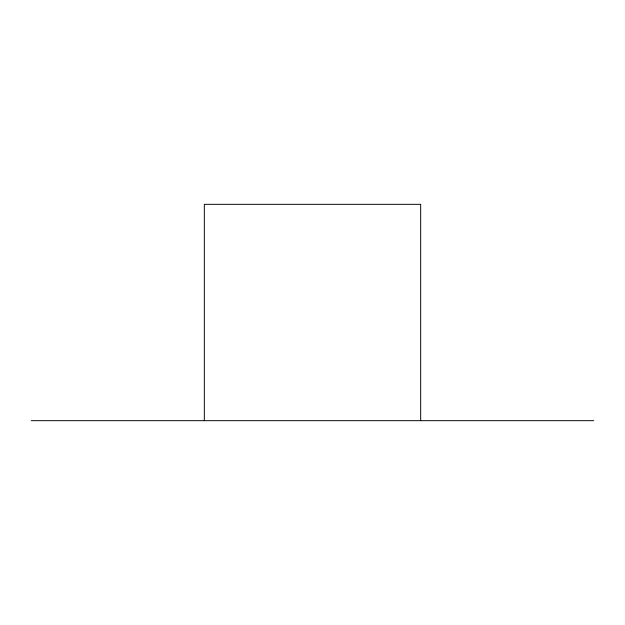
<?xml version="1.0" encoding="UTF-8"?>
<svg xmlns="http://www.w3.org/2000/svg" width="625" height="625" viewBox="0 0 625 625"><rect width="100%" height="100%" fill="white"/><g stroke="black" fill="none" stroke-linecap="round" stroke-linejoin="round"><path stroke-width="0.94" d="M31.25 420.672L593.75 420.672M420.672 420.672L420.672 204.328L204.328 204.328L204.328 420.672"/></g></svg>
